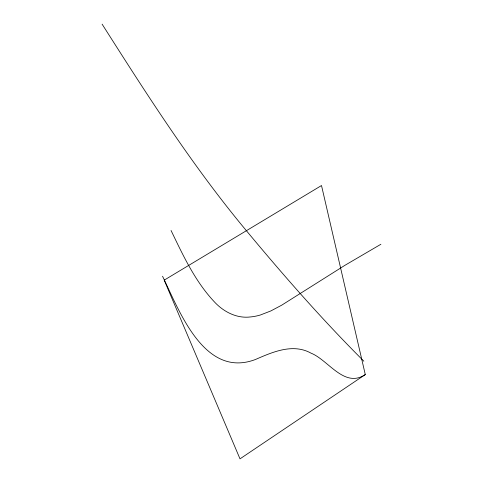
<?xml version="1.0" encoding="UTF-8"?>
<svg xmlns="http://www.w3.org/2000/svg" width="483" height="483" viewBox="0 0 483 483"><rect width="100%" height="100%" fill="white"/><g stroke="black" fill="none" stroke-linecap="round" stroke-linejoin="round"><path stroke-width="0.72" d="M365.287 374.573L240.003 458.85L164.196 280.146L321.503 185.532L365.287 374.573C344.294 388.646 328.398 360.028 311.016 353.151C292.867 343.081 272.617 352.035 255.416 359.509C204.255 378.835 179.308 310.823 162.548 276.246M380.894 244.265L344.91 265.324L281.661 305.202L270.836 310.943L260.452 314.97A56.294 38.29 -45.7 0 1 250.122 316.981C236.984 318.514 224.305 312.127 215.333 302.865C195.53 282.283 183.317 255.905 171.048 230.476M363.844 361.199C320.845 318.237 280.816 272.376 242.116 225.537C190.103 162.3 145.987 93.128 102.106 24.15"/></g></svg>
